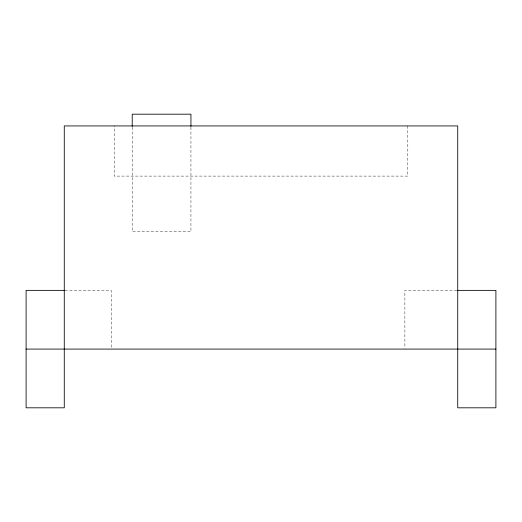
<?xml version="1.0" encoding="UTF-8"?>
<svg xmlns="http://www.w3.org/2000/svg" width="522" height="522" viewBox="0 0 522 522"><rect width="100%" height="100%" fill="white"/><g stroke="black" fill="none" stroke-linecap="round" stroke-linejoin="round"><path stroke-width="0.39" stroke-dasharray="2.61 1.96" d="M65.028 290.363L111.251 290.363L111.251 348.272M456.887 290.363L404.876 290.363L404.876 348.285M407.812 125.932L407.812 176.097L114.188 176.097L114.188 125.932M190.941 127.237L190.941 231.637L132.216 231.637L132.216 127.237"/><path stroke-width="0.78" d="M64.213 290.363L26.1 290.363L26.1 407.812L64.271 407.812L64.271 125.932L457.729 125.932L457.729 407.812L495.9 407.812L495.9 290.363L457.703 290.363M26.1 349.087L495.9 349.087M190.941 126.422L190.941 114.188L132.216 114.188L132.216 126.422"/></g></svg>
